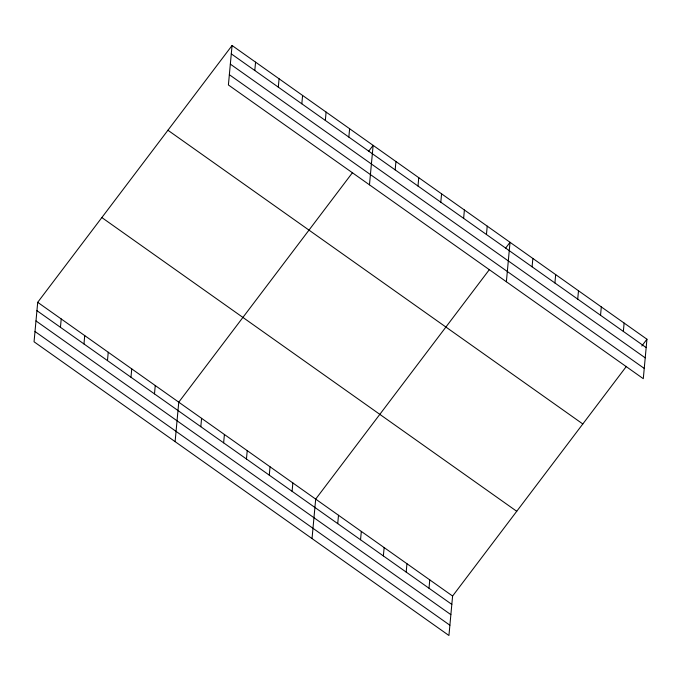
<?xml version="1.0" encoding="UTF-8"?>
<svg xmlns="http://www.w3.org/2000/svg" width="681" height="681" viewBox="0 0 681 681"><rect width="100%" height="100%" fill="white"/><g stroke="black" fill="none" stroke-linecap="round" stroke-linejoin="round"><path stroke-width="1.02" d="M232.068 45.508L228.399 84.963L643.29 378.687L646.95 339.223L232.068 45.508L37.71 302.313L34.05 341.777L448.932 635.492L452.601 596.037L626.426 366.344M60.447 327.306L61.222 318.955M83.959 343.956L84.733 335.597M107.47 360.598L108.245 352.247M130.973 377.24L131.748 368.889M154.485 393.882L155.259 385.531M175.111 441.637L178.771 402.173L352.605 172.489M200.818 426.681L201.593 418.33M254.796 70.501L255.571 62.15M223.632 442.837L224.407 434.487M278.308 87.151L279.082 78.792M246.454 458.994L247.229 450.643M301.819 103.793L302.594 95.442M269.276 475.151L270.051 466.791M325.331 120.435L326.105 112.084M292.089 491.307L292.864 482.948M348.842 137.077L349.617 128.726M312.026 538.569L315.686 499.105L489.511 269.421M337.725 523.612L338.5 515.262M369.468 184.832L373.128 145.368L368.634 151.301M360.547 539.769L361.322 531.41M395.167 169.875L395.942 161.525M383.369 555.926L384.144 547.567M417.989 186.032L418.764 177.681M406.182 572.074L406.957 563.723M440.803 202.189L441.577 193.838M429.004 588.231L429.779 579.88M463.625 218.346L464.399 209.986M486.447 234.494L487.221 226.143M506.375 281.764L510.035 242.3L505.549 248.233M532.082 266.807L532.857 258.457M554.904 282.964L555.679 274.605M577.718 299.112L578.492 290.761M600.54 315.269L601.314 306.918M623.353 331.426L624.128 323.075M641.817 346.008L646.95 339.223M231.285 53.859L646.175 347.582M230.34 64.125L645.222 357.848M229.352 74.706L644.243 368.421M167.926 130.25L582.817 423.974M101.844 217.562L516.734 511.286M37.71 302.313L452.601 596.037M36.936 310.664L451.818 604.387M35.982 320.93L450.873 614.654M35.003 331.511L449.886 625.226"/></g></svg>
